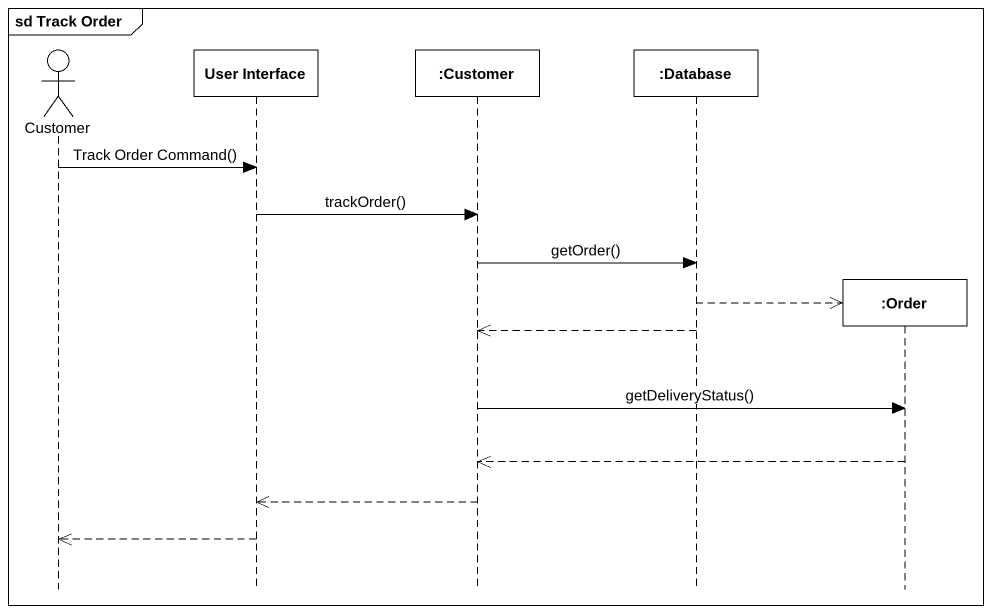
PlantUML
@startuml
mainframe sd Track Order
hide footbox
actor Customer
participant "User Interface" as User_Interface
participant ":Customer" as Customer_2
participant ":Database" as Database_
participant ":Order" as Order

Customer -> User_Interface : Track Order Command()
User_Interface -> Customer_2 : trackOrder()
Customer_2 -> Database_ : getOrder()
Database_ -->> Order **
Database_ -->> Customer_2
Customer_2 -> Order : getDeliveryStatus()
Order -->> Customer_2
Customer_2 -->> User_Interface
User_Interface -->> Customer
@enduml
